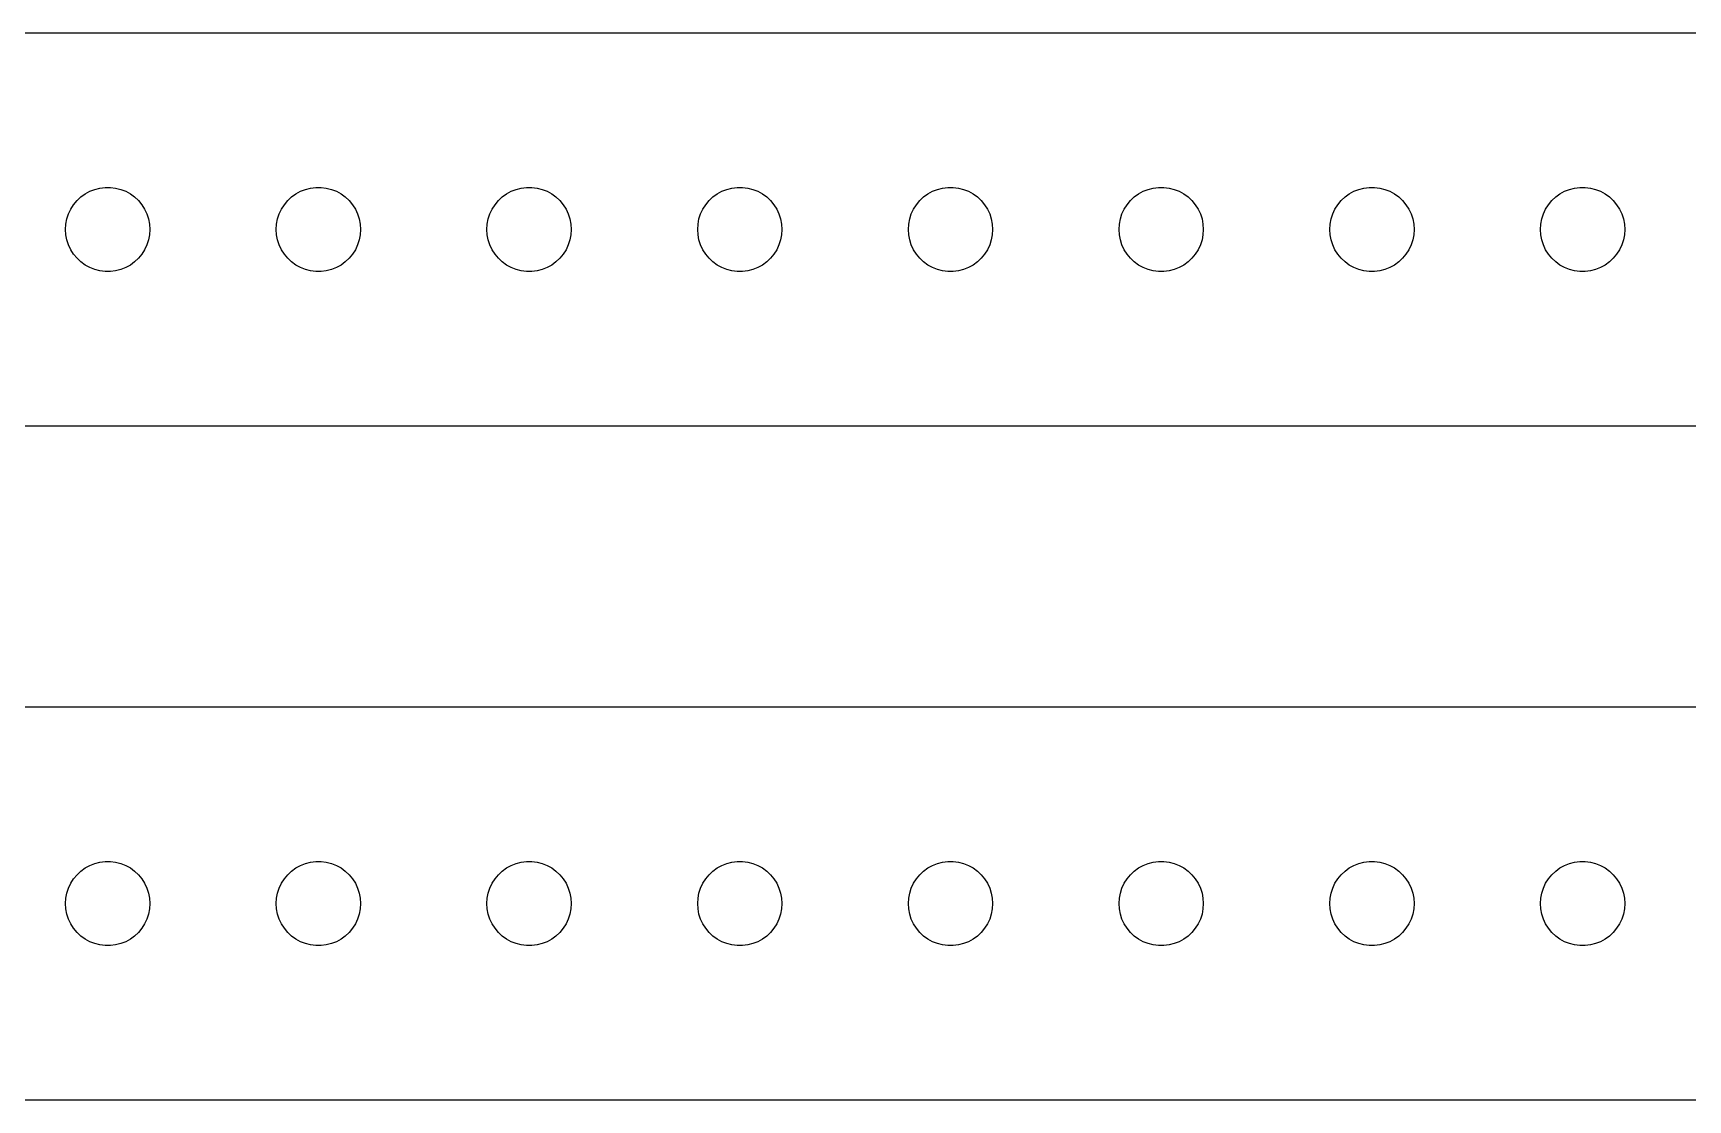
# Model space of a CAD drawing. Header units: metres. Extents: x -240 to 240, y 41 to 79.
# Drawn here: x -182.7 to -123.8, y 41 to 79 of the extents above; entities that cross this region are included whole.
import ezdxf

# ---------------------------------------------------------------- set-up
doc = ezdxf.new("R2010")
doc.units = ezdxf.units.M

msp = doc.modelspace()

# ---------------------------------------------------------------- linework, layer by layer
for p, q in [((234.814, 78.9901), (-234.814, 78.9901)), ((-181.093, 73.0268), (-180.956, 73.1558)), ((-180.956, 73.1558), (-180.804, 73.2665)), ((-180.804, 73.2665), (-180.639, 73.3572)), ((-180.639, 73.3572), (-180.464, 73.4266)), ((-180.464, 73.4266), (-180.281, 73.4734)), ((-180.281, 73.4734), (-180.094, 73.497)), ((-180.094, 73.497), (-179.906, 73.497)), ((-179.906, 73.497), (-179.719, 73.4734)), ((-179.719, 73.4734), (-179.536, 73.4266)), ((-179.536, 73.4266), (-179.361, 73.3572)), ((-179.361, 73.3572), (-179.196, 73.2665)), ((-179.196, 73.2665), (-179.044, 73.1558)), ((-179.044, 73.1558), (-178.907, 73.0268)), ((-173.593, 73.0268), (-173.456, 73.1558)), ((-173.456, 73.1558), (-173.304, 73.2665)), ((-173.304, 73.2665), (-173.139, 73.3572)), ((-173.139, 73.3572), (-172.964, 73.4266)), ((-172.964, 73.4266), (-172.781, 73.4734)), ((-172.781, 73.4734), (-172.594, 73.497)), ((-172.594, 73.497), (-172.406, 73.497)), ((-172.406, 73.497), (-172.219, 73.4734)), ((-172.219, 73.4734), (-172.036, 73.4266)), ((-172.036, 73.4266), (-171.861, 73.3572)), ((-171.861, 73.3572), (-171.696, 73.2665)), ((-171.696, 73.2665), (-171.544, 73.1558)), ((-171.544, 73.1558), (-171.407, 73.0268)), ((-166.093, 73.0268), (-165.956, 73.1558)), ((-165.956, 73.1558), (-165.804, 73.2665)), ((-165.804, 73.2665), (-165.639, 73.3572)), ((-165.639, 73.3572), (-165.464, 73.4266)), ((-165.464, 73.4266), (-165.281, 73.4734)), ((-165.281, 73.4734), (-165.094, 73.497)), ((-165.094, 73.497), (-164.906, 73.497)), ((-164.906, 73.497), (-164.719, 73.4734)), ((-164.719, 73.4734), (-164.536, 73.4266)), ((-164.536, 73.4266), (-164.361, 73.3572)), ((-164.361, 73.3572), (-164.196, 73.2665)), ((-164.196, 73.2665), (-164.044, 73.1558)), ((-164.044, 73.1558), (-163.907, 73.0268)), ((-158.593, 73.0268), (-158.456, 73.1558)), ((-158.456, 73.1558), (-158.304, 73.2665)), ((-158.304, 73.2665), (-158.139, 73.3572)), ((-158.139, 73.3572), (-157.964, 73.4266)), ((-157.964, 73.4266), (-157.781, 73.4734)), ((-157.781, 73.4734), (-157.594, 73.497)), ((-157.594, 73.497), (-157.406, 73.497)), ((-157.406, 73.497), (-157.219, 73.4734)), ((-157.219, 73.4734), (-157.036, 73.4266)), ((-157.036, 73.4266), (-156.861, 73.3572)), ((-156.861, 73.3572), (-156.696, 73.2665)), ((-156.696, 73.2665), (-156.544, 73.1558)), ((-156.544, 73.1558), (-156.407, 73.0268)), ((-151.093, 73.0268), (-150.956, 73.1558)), ((-150.956, 73.1558), (-150.804, 73.2665)), ((-150.804, 73.2665), (-150.639, 73.3572)), ((-150.639, 73.3572), (-150.464, 73.4266)), ((-150.464, 73.4266), (-150.281, 73.4734)), ((-150.281, 73.4734), (-150.094, 73.497)), ((-150.094, 73.497), (-149.906, 73.497)), ((-149.906, 73.497), (-149.719, 73.4734)), ((-149.719, 73.4734), (-149.536, 73.4266)), ((-149.536, 73.4266), (-149.361, 73.3572)), ((-149.361, 73.3572), (-149.196, 73.2665)), ((-149.196, 73.2665), (-149.044, 73.1558)), ((-149.044, 73.1558), (-148.907, 73.0268)), ((-143.593, 73.0268), (-143.456, 73.1558)), ((-143.456, 73.1558), (-143.304, 73.2665)), ((-143.304, 73.2665), (-143.139, 73.3572)), ((-143.139, 73.3572), (-142.964, 73.4266)), ((-142.964, 73.4266), (-142.781, 73.4734)), ((-142.781, 73.4734), (-142.594, 73.497)), ((-142.594, 73.497), (-142.406, 73.497)), ((-142.406, 73.497), (-142.219, 73.4734)), ((-142.219, 73.4734), (-142.036, 73.4266)), ((-142.036, 73.4266), (-141.861, 73.3572)), ((-141.861, 73.3572), (-141.696, 73.2665)), ((-141.696, 73.2665), (-141.544, 73.1558)), ((-141.544, 73.1558), (-141.407, 73.0268)), ((-136.093, 73.0268), (-135.956, 73.1558)), ((-135.956, 73.1558), (-135.804, 73.2665)), ((-135.804, 73.2665), (-135.639, 73.3572)), ((-135.639, 73.3572), (-135.464, 73.4266)), ((-135.464, 73.4266), (-135.281, 73.4734)), ((-135.281, 73.4734), (-135.094, 73.497)), ((-135.094, 73.497), (-134.906, 73.497)), ((-134.906, 73.497), (-134.719, 73.4734)), ((-134.719, 73.4734), (-134.536, 73.4266)), ((-134.536, 73.4266), (-134.361, 73.3572)), ((-134.361, 73.3572), (-134.196, 73.2665)), ((-134.196, 73.2665), (-134.044, 73.1558)), ((-134.044, 73.1558), (-133.907, 73.0268)), ((-128.593, 73.0268), (-128.456, 73.1558)), ((-128.456, 73.1558), (-128.304, 73.2665)), ((-128.304, 73.2665), (-128.139, 73.3572)), ((-128.139, 73.3572), (-127.964, 73.4266)), ((-127.964, 73.4266), (-127.781, 73.4734)), ((-127.781, 73.4734), (-127.594, 73.497)), ((-127.594, 73.497), (-127.406, 73.497)), ((-127.406, 73.497), (-127.219, 73.4734)), ((-127.219, 73.4734), (-127.036, 73.4266)), ((-127.036, 73.4266), (-126.861, 73.3572)), ((-126.861, 73.3572), (-126.696, 73.2665)), ((-126.696, 73.2665), (-126.544, 73.1558)), ((-126.544, 73.1558), (-126.407, 73.0268)), ((-181.453, 72.373), (-181.395, 72.5522)), ((-181.395, 72.5522), (-181.314, 72.7226)), ((-181.314, 72.7226), (-181.214, 72.8817)), ((-181.214, 72.8817), (-181.093, 73.0268)), ((-178.907, 73.0268), (-178.786, 72.8817)), ((-178.786, 72.8817), (-178.686, 72.7226)), ((-178.686, 72.7226), (-178.605, 72.5522)), ((-178.605, 72.5522), (-178.547, 72.373)), ((-173.953, 72.373), (-173.895, 72.5522)), ((-173.895, 72.5522), (-173.814, 72.7226)), ((-173.814, 72.7226), (-173.714, 72.8817)), ((-173.714, 72.8817), (-173.593, 73.0268)), ((-171.407, 73.0268), (-171.286, 72.8817)), ((-171.286, 72.8817), (-171.186, 72.7226)), ((-171.186, 72.7226), (-171.105, 72.5522)), ((-171.105, 72.5522), (-171.047, 72.373)), ((-166.453, 72.373), (-166.395, 72.5522)), ((-166.395, 72.5522), (-166.314, 72.7226)), ((-166.314, 72.7226), (-166.214, 72.8817)), ((-166.214, 72.8817), (-166.093, 73.0268)), ((-163.907, 73.0268), (-163.786, 72.8817)), ((-163.786, 72.8817), (-163.686, 72.7226)), ((-163.686, 72.7226), (-163.605, 72.5522)), ((-163.605, 72.5522), (-163.547, 72.373)), ((-158.953, 72.373), (-158.895, 72.5522)), ((-158.895, 72.5522), (-158.814, 72.7226)), ((-158.814, 72.7226), (-158.714, 72.8817)), ((-158.714, 72.8817), (-158.593, 73.0268)), ((-156.407, 73.0268), (-156.286, 72.8817)), ((-156.286, 72.8817), (-156.186, 72.7226)), ((-156.186, 72.7226), (-156.105, 72.5522)), ((-156.105, 72.5522), (-156.047, 72.373)), ((-151.453, 72.373), (-151.395, 72.5522)), ((-151.395, 72.5522), (-151.314, 72.7226)), ((-151.314, 72.7226), (-151.214, 72.8817)), ((-151.214, 72.8817), (-151.093, 73.0268)), ((-148.907, 73.0268), (-148.786, 72.8817)), ((-148.786, 72.8817), (-148.686, 72.7226)), ((-148.686, 72.7226), (-148.605, 72.5522)), ((-148.605, 72.5522), (-148.547, 72.373)), ((-143.953, 72.373), (-143.895, 72.5522)), ((-143.895, 72.5522), (-143.814, 72.7226)), ((-143.814, 72.7226), (-143.714, 72.8817)), ((-143.714, 72.8817), (-143.593, 73.0268)), ((-141.407, 73.0268), (-141.286, 72.8817)), ((-141.286, 72.8817), (-141.186, 72.7226)), ((-141.186, 72.7226), (-141.105, 72.5522)), ((-141.105, 72.5522), (-141.047, 72.373)), ((-136.453, 72.373), (-136.395, 72.5522)), ((-136.395, 72.5522), (-136.314, 72.7226)), ((-136.314, 72.7226), (-136.214, 72.8817)), ((-136.214, 72.8817), (-136.093, 73.0268)), ((-133.907, 73.0268), (-133.786, 72.8817)), ((-133.786, 72.8817), (-133.686, 72.7226)), ((-133.686, 72.7226), (-133.605, 72.5522)), ((-133.605, 72.5522), (-133.547, 72.373)), ((-128.953, 72.373), (-128.895, 72.5522)), ((-128.895, 72.5522), (-128.814, 72.7226)), ((-128.814, 72.7226), (-128.714, 72.8817)), ((-128.714, 72.8817), (-128.593, 73.0268)), ((-126.407, 73.0268), (-126.286, 72.8817)), ((-126.286, 72.8817), (-126.186, 72.7226)), ((-126.186, 72.7226), (-126.105, 72.5522)), ((-126.105, 72.5522), (-126.047, 72.373)), ((-181.5, 72), (-181.488, 72.188)), ((-181.488, 71.812), (-181.5, 72)), ((-181.488, 72.188), (-181.453, 72.373)), ((-178.547, 72.373), (-178.512, 72.188)), ((-178.512, 72.188), (-178.5, 72)), ((-178.5, 72), (-178.512, 71.812)), ((-174, 72), (-173.988, 72.188)), ((-173.988, 71.812), (-174, 72)), ((-173.988, 72.188), (-173.953, 72.373)), ((-171.047, 72.373), (-171.012, 72.188)), ((-171.012, 72.188), (-171, 72)), ((-171, 72), (-171.012, 71.812)), ((-166.5, 72), (-166.488, 72.188)), ((-166.488, 71.812), (-166.5, 72)), ((-166.488, 72.188), (-166.453, 72.373)), ((-163.547, 72.373), (-163.512, 72.188)), ((-163.512, 72.188), (-163.5, 72)), ((-163.5, 72), (-163.512, 71.812)), ((-159, 72), (-158.988, 72.188)), ((-158.988, 71.812), (-159, 72)), ((-158.988, 72.188), (-158.953, 72.373)), ((-156.047, 72.373), (-156.012, 72.188)), ((-156.012, 72.188), (-156, 72)), ((-156, 72), (-156.012, 71.812)), ((-151.5, 72), (-151.488, 72.188)), ((-151.488, 71.812), (-151.5, 72)), ((-151.488, 72.188), (-151.453, 72.373)), ((-148.547, 72.373), (-148.512, 72.188)), ((-148.512, 72.188), (-148.5, 72)), ((-148.5, 72), (-148.512, 71.812)), ((-144, 72), (-143.988, 72.188)), ((-143.988, 71.812), (-144, 72)), ((-143.988, 72.188), (-143.953, 72.373)), ((-141.047, 72.373), (-141.012, 72.188)), ((-141.012, 72.188), (-141, 72)), ((-141, 72), (-141.012, 71.812)), ((-136.5, 72), (-136.488, 72.188)), ((-136.488, 71.812), (-136.5, 72)), ((-136.488, 72.188), (-136.453, 72.373)), ((-133.547, 72.373), (-133.512, 72.188)), ((-133.512, 72.188), (-133.5, 72)), ((-133.5, 72), (-133.512, 71.812)), ((-129, 72), (-128.988, 72.188)), ((-128.988, 71.812), (-129, 72)), ((-128.988, 72.188), (-128.953, 72.373)), ((-126.047, 72.373), (-126.012, 72.188)), ((-126.012, 72.188), (-126, 72)), ((-126, 72), (-126.012, 71.812)), ((-181.453, 71.627), (-181.488, 71.812)), ((-181.395, 71.4478), (-181.453, 71.627)), ((-181.314, 71.2774), (-181.395, 71.4478)), ((-178.605, 71.4478), (-178.686, 71.2774)), ((-178.547, 71.627), (-178.605, 71.4478)), ((-178.512, 71.812), (-178.547, 71.627)), ((-173.953, 71.627), (-173.988, 71.812)), ((-173.895, 71.4478), (-173.953, 71.627)), ((-173.814, 71.2774), (-173.895, 71.4478)), ((-171.105, 71.4478), (-171.186, 71.2774)), ((-171.047, 71.627), (-171.105, 71.4478)), ((-171.012, 71.812), (-171.047, 71.627)), ((-166.453, 71.627), (-166.488, 71.812)), ((-166.395, 71.4478), (-166.453, 71.627)), ((-166.314, 71.2774), (-166.395, 71.4478)), ((-163.605, 71.4478), (-163.686, 71.2774)), ((-163.547, 71.627), (-163.605, 71.4478)), ((-163.512, 71.812), (-163.547, 71.627)), ((-158.953, 71.627), (-158.988, 71.812)), ((-158.895, 71.4478), (-158.953, 71.627)), ((-158.814, 71.2774), (-158.895, 71.4478)), ((-156.105, 71.4478), (-156.186, 71.2774)), ((-156.047, 71.627), (-156.105, 71.4478)), ((-156.012, 71.812), (-156.047, 71.627)), ((-151.453, 71.627), (-151.488, 71.812)), ((-151.395, 71.4478), (-151.453, 71.627)), ((-151.314, 71.2774), (-151.395, 71.4478)), ((-148.605, 71.4478), (-148.686, 71.2774)), ((-148.547, 71.627), (-148.605, 71.4478)), ((-148.512, 71.812), (-148.547, 71.627)), ((-143.953, 71.627), (-143.988, 71.812)), ((-143.895, 71.4478), (-143.953, 71.627)), ((-143.814, 71.2774), (-143.895, 71.4478)), ((-141.105, 71.4478), (-141.186, 71.2774)), ((-141.047, 71.627), (-141.105, 71.4478)), ((-141.012, 71.812), (-141.047, 71.627)), ((-136.453, 71.627), (-136.488, 71.812)), ((-136.395, 71.4478), (-136.453, 71.627)), ((-136.314, 71.2774), (-136.395, 71.4478)), ((-133.605, 71.4478), (-133.686, 71.2774)), ((-133.547, 71.627), (-133.605, 71.4478)), ((-133.512, 71.812), (-133.547, 71.627)), ((-128.953, 71.627), (-128.988, 71.812)), ((-128.895, 71.4478), (-128.953, 71.627)), ((-128.814, 71.2774), (-128.895, 71.4478)), ((-126.105, 71.4478), (-126.186, 71.2774)), ((-126.047, 71.627), (-126.105, 71.4478)), ((-126.012, 71.812), (-126.047, 71.627)), ((-181.214, 71.1183), (-181.314, 71.2774)), ((-181.093, 70.9732), (-181.214, 71.1183)), ((-180.956, 70.8442), (-181.093, 70.9732)), ((-180.804, 70.7335), (-180.956, 70.8442)), ((-180.639, 70.6428), (-180.804, 70.7335)), ((-179.196, 70.7335), (-179.361, 70.6428)), ((-179.044, 70.8442), (-179.196, 70.7335)), ((-178.907, 70.9732), (-179.044, 70.8442)), ((-178.786, 71.1183), (-178.907, 70.9732)), ((-178.686, 71.2774), (-178.786, 71.1183)), ((-173.714, 71.1183), (-173.814, 71.2774)), ((-173.593, 70.9732), (-173.714, 71.1183)), ((-173.456, 70.8442), (-173.593, 70.9732)), ((-173.304, 70.7335), (-173.456, 70.8442)), ((-173.139, 70.6428), (-173.304, 70.7335)), ((-171.696, 70.7335), (-171.861, 70.6428)), ((-171.544, 70.8442), (-171.696, 70.7335)), ((-171.407, 70.9732), (-171.544, 70.8442)), ((-171.286, 71.1183), (-171.407, 70.9732)), ((-171.186, 71.2774), (-171.286, 71.1183)), ((-166.214, 71.1183), (-166.314, 71.2774)), ((-166.093, 70.9732), (-166.214, 71.1183)), ((-165.956, 70.8442), (-166.093, 70.9732)), ((-165.804, 70.7335), (-165.956, 70.8442)), ((-165.639, 70.6428), (-165.804, 70.7335)), ((-164.196, 70.7335), (-164.361, 70.6428)), ((-164.044, 70.8442), (-164.196, 70.7335)), ((-163.907, 70.9732), (-164.044, 70.8442)), ((-163.786, 71.1183), (-163.907, 70.9732)), ((-163.686, 71.2774), (-163.786, 71.1183)), ((-158.714, 71.1183), (-158.814, 71.2774)), ((-158.593, 70.9732), (-158.714, 71.1183)), ((-158.456, 70.8442), (-158.593, 70.9732)), ((-158.304, 70.7335), (-158.456, 70.8442)), ((-158.139, 70.6428), (-158.304, 70.7335)), ((-156.696, 70.7335), (-156.861, 70.6428)), ((-156.544, 70.8442), (-156.696, 70.7335)), ((-156.407, 70.9732), (-156.544, 70.8442)), ((-156.286, 71.1183), (-156.407, 70.9732)), ((-156.186, 71.2774), (-156.286, 71.1183)), ((-151.214, 71.1183), (-151.314, 71.2774)), ((-151.093, 70.9732), (-151.214, 71.1183)), ((-150.956, 70.8442), (-151.093, 70.9732)), ((-150.804, 70.7335), (-150.956, 70.8442)), ((-150.639, 70.6428), (-150.804, 70.7335)), ((-149.196, 70.7335), (-149.361, 70.6428)), ((-149.044, 70.8442), (-149.196, 70.7335)), ((-148.907, 70.9732), (-149.044, 70.8442)), ((-148.786, 71.1183), (-148.907, 70.9732)), ((-148.686, 71.2774), (-148.786, 71.1183)), ((-143.714, 71.1183), (-143.814, 71.2774)), ((-143.593, 70.9732), (-143.714, 71.1183)), ((-143.456, 70.8442), (-143.593, 70.9732)), ((-143.304, 70.7335), (-143.456, 70.8442)), ((-143.139, 70.6428), (-143.304, 70.7335)), ((-141.696, 70.7335), (-141.861, 70.6428)), ((-141.544, 70.8442), (-141.696, 70.7335)), ((-141.407, 70.9732), (-141.544, 70.8442)), ((-141.286, 71.1183), (-141.407, 70.9732)), ((-141.186, 71.2774), (-141.286, 71.1183)), ((-136.214, 71.1183), (-136.314, 71.2774)), ((-136.093, 70.9732), (-136.214, 71.1183)), ((-135.956, 70.8442), (-136.093, 70.9732)), ((-135.804, 70.7335), (-135.956, 70.8442)), ((-135.639, 70.6428), (-135.804, 70.7335)), ((-134.196, 70.7335), (-134.361, 70.6428)), ((-134.044, 70.8442), (-134.196, 70.7335)), ((-133.907, 70.9732), (-134.044, 70.8442)), ((-133.786, 71.1183), (-133.907, 70.9732)), ((-133.686, 71.2774), (-133.786, 71.1183)), ((-128.714, 71.1183), (-128.814, 71.2774)), ((-128.593, 70.9732), (-128.714, 71.1183)), ((-128.456, 70.8442), (-128.593, 70.9732)), ((-128.304, 70.7335), (-128.456, 70.8442)), ((-128.139, 70.6428), (-128.304, 70.7335)), ((-126.696, 70.7335), (-126.861, 70.6428)), ((-126.544, 70.8442), (-126.696, 70.7335)), ((-126.407, 70.9732), (-126.544, 70.8442)), ((-126.286, 71.1183), (-126.407, 70.9732)), ((-126.186, 71.2774), (-126.286, 71.1183)), ((-180.464, 70.5734), (-180.639, 70.6428)), ((-180.281, 70.5266), (-180.464, 70.5734)), ((-180.094, 70.503), (-180.281, 70.5266)), ((-179.906, 70.503), (-180.094, 70.503)), ((-179.719, 70.5266), (-179.906, 70.503)), ((-179.536, 70.5734), (-179.719, 70.5266)), ((-179.361, 70.6428), (-179.536, 70.5734)), ((-172.964, 70.5734), (-173.139, 70.6428)), ((-172.781, 70.5266), (-172.964, 70.5734)), ((-172.594, 70.503), (-172.781, 70.5266)), ((-172.406, 70.503), (-172.594, 70.503)), ((-172.219, 70.5266), (-172.406, 70.503)), ((-172.036, 70.5734), (-172.219, 70.5266)), ((-171.861, 70.6428), (-172.036, 70.5734)), ((-165.464, 70.5734), (-165.639, 70.6428)), ((-165.281, 70.5266), (-165.464, 70.5734)), ((-165.094, 70.503), (-165.281, 70.5266)), ((-164.906, 70.503), (-165.094, 70.503)), ((-164.719, 70.5266), (-164.906, 70.503)), ((-164.536, 70.5734), (-164.719, 70.5266)), ((-164.361, 70.6428), (-164.536, 70.5734)), ((-157.964, 70.5734), (-158.139, 70.6428)), ((-157.781, 70.5266), (-157.964, 70.5734)), ((-157.594, 70.503), (-157.781, 70.5266)), ((-157.406, 70.503), (-157.594, 70.503)), ((-157.219, 70.5266), (-157.406, 70.503)), ((-157.036, 70.5734), (-157.219, 70.5266)), ((-156.861, 70.6428), (-157.036, 70.5734)), ((-150.464, 70.5734), (-150.639, 70.6428)), ((-150.281, 70.5266), (-150.464, 70.5734)), ((-150.094, 70.503), (-150.281, 70.5266)), ((-149.906, 70.503), (-150.094, 70.503)), ((-149.719, 70.5266), (-149.906, 70.503)), ((-149.536, 70.5734), (-149.719, 70.5266)), ((-149.361, 70.6428), (-149.536, 70.5734)), ((-142.964, 70.5734), (-143.139, 70.6428)), ((-142.781, 70.5266), (-142.964, 70.5734)), ((-142.594, 70.503), (-142.781, 70.5266)), ((-142.406, 70.503), (-142.594, 70.503)), ((-142.219, 70.5266), (-142.406, 70.503)), ((-142.036, 70.5734), (-142.219, 70.5266)), ((-141.861, 70.6428), (-142.036, 70.5734)), ((-135.464, 70.5734), (-135.639, 70.6428)), ((-135.281, 70.5266), (-135.464, 70.5734)), ((-135.094, 70.503), (-135.281, 70.5266)), ((-134.906, 70.503), (-135.094, 70.503)), ((-134.719, 70.5266), (-134.906, 70.503)), ((-134.536, 70.5734), (-134.719, 70.5266)), ((-134.361, 70.6428), (-134.536, 70.5734)), ((-127.964, 70.5734), (-128.139, 70.6428)), ((-127.781, 70.5266), (-127.964, 70.5734)), ((-127.594, 70.503), (-127.781, 70.5266)), ((-127.406, 70.503), (-127.594, 70.503)), ((-127.219, 70.5266), (-127.406, 70.503)), ((-127.036, 70.5734), (-127.219, 70.5266)), ((-126.861, 70.6428), (-127.036, 70.5734)), ((-234.814, 65.0099), (234.814, 65.0099)), ((234.814, 54.9901), (-234.814, 54.9901)), ((-180.281, 49.4734), (-180.094, 49.497)), ((-180.094, 49.497), (-179.906, 49.497)), ((-179.906, 49.497), (-179.719, 49.4734)), ((-172.781, 49.4734), (-172.594, 49.497)), ((-172.594, 49.497), (-172.406, 49.497)), ((-172.406, 49.497), (-172.219, 49.4734)), ((-165.281, 49.4734), (-165.094, 49.497)), ((-165.094, 49.497), (-164.906, 49.497)), ((-164.906, 49.497), (-164.719, 49.4734)), ((-157.781, 49.4734), (-157.594, 49.497)), ((-157.594, 49.497), (-157.406, 49.497)), ((-157.406, 49.497), (-157.219, 49.4734)), ((-150.281, 49.4734), (-150.094, 49.497)), ((-150.094, 49.497), (-149.906, 49.497)), ((-149.906, 49.497), (-149.719, 49.4734)), ((-142.781, 49.4734), (-142.594, 49.497)), ((-142.594, 49.497), (-142.406, 49.497)), ((-142.406, 49.497), (-142.219, 49.4734)), ((-135.281, 49.4734), (-135.094, 49.497)), ((-135.094, 49.497), (-134.906, 49.497)), ((-134.906, 49.497), (-134.719, 49.4734)), ((-127.781, 49.4734), (-127.594, 49.497)), ((-127.594, 49.497), (-127.406, 49.497)), ((-127.406, 49.497), (-127.219, 49.4734)), ((-181.214, 48.8817), (-181.093, 49.0268)), ((-181.093, 49.0268), (-180.956, 49.1558)), ((-180.956, 49.1558), (-180.804, 49.2665)), ((-180.804, 49.2665), (-180.639, 49.3572)), ((-180.639, 49.3572), (-180.464, 49.4266)), ((-180.464, 49.4266), (-180.281, 49.4734)), ((-179.719, 49.4734), (-179.536, 49.4266)), ((-179.536, 49.4266), (-179.361, 49.3572)), ((-179.361, 49.3572), (-179.196, 49.2665)), ((-179.196, 49.2665), (-179.044, 49.1558)), ((-179.044, 49.1558), (-178.907, 49.0268)), ((-178.907, 49.0268), (-178.786, 48.8817)), ((-173.714, 48.8817), (-173.593, 49.0268)), ((-173.593, 49.0268), (-173.456, 49.1558)), ((-173.456, 49.1558), (-173.304, 49.2665)), ((-173.304, 49.2665), (-173.139, 49.3572)), ((-173.139, 49.3572), (-172.964, 49.4266)), ((-172.964, 49.4266), (-172.781, 49.4734)), ((-172.219, 49.4734), (-172.036, 49.4266)), ((-172.036, 49.4266), (-171.861, 49.3572)), ((-171.861, 49.3572), (-171.696, 49.2665)), ((-171.696, 49.2665), (-171.544, 49.1558)), ((-171.544, 49.1558), (-171.407, 49.0268)), ((-171.407, 49.0268), (-171.286, 48.8817)), ((-166.214, 48.8817), (-166.093, 49.0268)), ((-166.093, 49.0268), (-165.956, 49.1558)), ((-165.956, 49.1558), (-165.804, 49.2665)), ((-165.804, 49.2665), (-165.639, 49.3572)), ((-165.639, 49.3572), (-165.464, 49.4266)), ((-165.464, 49.4266), (-165.281, 49.4734)), ((-164.719, 49.4734), (-164.536, 49.4266)), ((-164.536, 49.4266), (-164.361, 49.3572)), ((-164.361, 49.3572), (-164.196, 49.2665)), ((-164.196, 49.2665), (-164.044, 49.1558)), ((-164.044, 49.1558), (-163.907, 49.0268)), ((-163.907, 49.0268), (-163.786, 48.8817)), ((-158.714, 48.8817), (-158.593, 49.0268)), ((-158.593, 49.0268), (-158.456, 49.1558)), ((-158.456, 49.1558), (-158.304, 49.2665)), ((-158.304, 49.2665), (-158.139, 49.3572)), ((-158.139, 49.3572), (-157.964, 49.4266)), ((-157.964, 49.4266), (-157.781, 49.4734)), ((-157.219, 49.4734), (-157.036, 49.4266)), ((-157.036, 49.4266), (-156.861, 49.3572)), ((-156.861, 49.3572), (-156.696, 49.2665)), ((-156.696, 49.2665), (-156.544, 49.1558)), ((-156.544, 49.1558), (-156.407, 49.0268)), ((-156.407, 49.0268), (-156.286, 48.8817)), ((-151.214, 48.8817), (-151.093, 49.0268)), ((-151.093, 49.0268), (-150.956, 49.1558)), ((-150.956, 49.1558), (-150.804, 49.2665)), ((-150.804, 49.2665), (-150.639, 49.3572)), ((-150.639, 49.3572), (-150.464, 49.4266)), ((-150.464, 49.4266), (-150.281, 49.4734)), ((-149.719, 49.4734), (-149.536, 49.4266)), ((-149.536, 49.4266), (-149.361, 49.3572)), ((-149.361, 49.3572), (-149.196, 49.2665)), ((-149.196, 49.2665), (-149.044, 49.1558)), ((-149.044, 49.1558), (-148.907, 49.0268)), ((-148.907, 49.0268), (-148.786, 48.8817)), ((-143.714, 48.8817), (-143.593, 49.0268)), ((-143.593, 49.0268), (-143.456, 49.1558)), ((-143.456, 49.1558), (-143.304, 49.2665)), ((-143.304, 49.2665), (-143.139, 49.3572)), ((-143.139, 49.3572), (-142.964, 49.4266)), ((-142.964, 49.4266), (-142.781, 49.4734)), ((-142.219, 49.4734), (-142.036, 49.4266)), ((-142.036, 49.4266), (-141.861, 49.3572)), ((-141.861, 49.3572), (-141.696, 49.2665)), ((-141.696, 49.2665), (-141.544, 49.1558)), ((-141.544, 49.1558), (-141.407, 49.0268)), ((-141.407, 49.0268), (-141.286, 48.8817)), ((-136.214, 48.8817), (-136.093, 49.0268)), ((-136.093, 49.0268), (-135.956, 49.1558)), ((-135.956, 49.1558), (-135.804, 49.2665)), ((-135.804, 49.2665), (-135.639, 49.3572)), ((-135.639, 49.3572), (-135.464, 49.4266)), ((-135.464, 49.4266), (-135.281, 49.4734)), ((-134.719, 49.4734), (-134.536, 49.4266)), ((-134.536, 49.4266), (-134.361, 49.3572)), ((-134.361, 49.3572), (-134.196, 49.2665)), ((-134.196, 49.2665), (-134.044, 49.1558)), ((-134.044, 49.1558), (-133.907, 49.0268)), ((-133.907, 49.0268), (-133.786, 48.8817)), ((-128.714, 48.8817), (-128.593, 49.0268)), ((-128.593, 49.0268), (-128.456, 49.1558)), ((-128.456, 49.1558), (-128.304, 49.2665)), ((-128.304, 49.2665), (-128.139, 49.3572)), ((-128.139, 49.3572), (-127.964, 49.4266)), ((-127.964, 49.4266), (-127.781, 49.4734)), ((-127.219, 49.4734), (-127.036, 49.4266)), ((-127.036, 49.4266), (-126.861, 49.3572)), ((-126.861, 49.3572), (-126.696, 49.2665)), ((-126.696, 49.2665), (-126.544, 49.1558)), ((-126.544, 49.1558), (-126.407, 49.0268)), ((-126.407, 49.0268), (-126.286, 48.8817)), ((-181.488, 48.188), (-181.453, 48.373)), ((-181.453, 48.373), (-181.395, 48.5522)), ((-181.395, 48.5522), (-181.314, 48.7226)), ((-181.314, 48.7226), (-181.214, 48.8817)), ((-178.786, 48.8817), (-178.686, 48.7226)), ((-178.686, 48.7226), (-178.605, 48.5522)), ((-178.605, 48.5522), (-178.547, 48.373)), ((-178.547, 48.373), (-178.512, 48.188)), ((-173.988, 48.188), (-173.953, 48.373)), ((-173.953, 48.373), (-173.895, 48.5522)), ((-173.895, 48.5522), (-173.814, 48.7226)), ((-173.814, 48.7226), (-173.714, 48.8817)), ((-171.286, 48.8817), (-171.186, 48.7226)), ((-171.186, 48.7226), (-171.105, 48.5522)), ((-171.105, 48.5522), (-171.047, 48.373)), ((-171.047, 48.373), (-171.012, 48.188)), ((-166.488, 48.188), (-166.453, 48.373)), ((-166.453, 48.373), (-166.395, 48.5522)), ((-166.395, 48.5522), (-166.314, 48.7226)), ((-166.314, 48.7226), (-166.214, 48.8817)), ((-163.786, 48.8817), (-163.686, 48.7226)), ((-163.686, 48.7226), (-163.605, 48.5522)), ((-163.605, 48.5522), (-163.547, 48.373)), ((-163.547, 48.373), (-163.512, 48.188)), ((-158.988, 48.188), (-158.953, 48.373)), ((-158.953, 48.373), (-158.895, 48.5522)), ((-158.895, 48.5522), (-158.814, 48.7226)), ((-158.814, 48.7226), (-158.714, 48.8817)), ((-156.286, 48.8817), (-156.186, 48.7226)), ((-156.186, 48.7226), (-156.105, 48.5522)), ((-156.105, 48.5522), (-156.047, 48.373)), ((-156.047, 48.373), (-156.012, 48.188)), ((-151.488, 48.188), (-151.453, 48.373)), ((-151.453, 48.373), (-151.395, 48.5522)), ((-151.395, 48.5522), (-151.314, 48.7226)), ((-151.314, 48.7226), (-151.214, 48.8817)), ((-148.786, 48.8817), (-148.686, 48.7226)), ((-148.686, 48.7226), (-148.605, 48.5522)), ((-148.605, 48.5522), (-148.547, 48.373)), ((-148.547, 48.373), (-148.512, 48.188)), ((-143.988, 48.188), (-143.953, 48.373)), ((-143.953, 48.373), (-143.895, 48.5522)), ((-143.895, 48.5522), (-143.814, 48.7226)), ((-143.814, 48.7226), (-143.714, 48.8817)), ((-141.286, 48.8817), (-141.186, 48.7226)), ((-141.186, 48.7226), (-141.105, 48.5522)), ((-141.105, 48.5522), (-141.047, 48.373)), ((-141.047, 48.373), (-141.012, 48.188)), ((-136.488, 48.188), (-136.453, 48.373)), ((-136.453, 48.373), (-136.395, 48.5522)), ((-136.395, 48.5522), (-136.314, 48.7226)), ((-136.314, 48.7226), (-136.214, 48.8817)), ((-133.786, 48.8817), (-133.686, 48.7226)), ((-133.686, 48.7226), (-133.605, 48.5522)), ((-133.605, 48.5522), (-133.547, 48.373)), ((-133.547, 48.373), (-133.512, 48.188)), ((-128.988, 48.188), (-128.953, 48.373)), ((-128.953, 48.373), (-128.895, 48.5522)), ((-128.895, 48.5522), (-128.814, 48.7226)), ((-128.814, 48.7226), (-128.714, 48.8817)), ((-126.286, 48.8817), (-126.186, 48.7226)), ((-126.186, 48.7226), (-126.105, 48.5522)), ((-126.105, 48.5522), (-126.047, 48.373)), ((-126.047, 48.373), (-126.012, 48.188)), ((-181.5, 48), (-181.488, 48.188)), ((-181.488, 47.812), (-181.5, 48)), ((-181.453, 47.627), (-181.488, 47.812)), ((-178.512, 47.812), (-178.547, 47.627)), ((-178.512, 48.188), (-178.5, 48)), ((-178.5, 48), (-178.512, 47.812)), ((-174, 48), (-173.988, 48.188)), ((-173.988, 47.812), (-174, 48)), ((-173.953, 47.627), (-173.988, 47.812)), ((-171.012, 47.812), (-171.047, 47.627)), ((-171.012, 48.188), (-171, 48)), ((-171, 48), (-171.012, 47.812)), ((-166.5, 48), (-166.488, 48.188)), ((-166.488, 47.812), (-166.5, 48)), ((-166.453, 47.627), (-166.488, 47.812)), ((-163.512, 47.812), (-163.547, 47.627)), ((-163.512, 48.188), (-163.5, 48)), ((-163.5, 48), (-163.512, 47.812)), ((-159, 48), (-158.988, 48.188)), ((-158.988, 47.812), (-159, 48)), ((-158.953, 47.627), (-158.988, 47.812)), ((-156.012, 47.812), (-156.047, 47.627)), ((-156.012, 48.188), (-156, 48)), ((-156, 48), (-156.012, 47.812)), ((-151.5, 48), (-151.488, 48.188)), ((-151.488, 47.812), (-151.5, 48)), ((-151.453, 47.627), (-151.488, 47.812)), ((-148.512, 47.812), (-148.547, 47.627)), ((-148.512, 48.188), (-148.5, 48)), ((-148.5, 48), (-148.512, 47.812)), ((-144, 48), (-143.988, 48.188)), ((-143.988, 47.812), (-144, 48)), ((-143.953, 47.627), (-143.988, 47.812)), ((-141.012, 47.812), (-141.047, 47.627)), ((-141.012, 48.188), (-141, 48)), ((-141, 48), (-141.012, 47.812)), ((-136.5, 48), (-136.488, 48.188)), ((-136.488, 47.812), (-136.5, 48)), ((-136.453, 47.627), (-136.488, 47.812)), ((-133.512, 47.812), (-133.547, 47.627)), ((-133.512, 48.188), (-133.5, 48)), ((-133.5, 48), (-133.512, 47.812)), ((-129, 48), (-128.988, 48.188)), ((-128.988, 47.812), (-129, 48)), ((-128.953, 47.627), (-128.988, 47.812)), ((-126.012, 47.812), (-126.047, 47.627)), ((-126.012, 48.188), (-126, 48)), ((-126, 48), (-126.012, 47.812)), ((-181.395, 47.4478), (-181.453, 47.627)), ((-181.314, 47.2774), (-181.395, 47.4478)), ((-181.214, 47.1183), (-181.314, 47.2774)), ((-178.686, 47.2774), (-178.786, 47.1183)), ((-178.605, 47.4478), (-178.686, 47.2774)), ((-178.547, 47.627), (-178.605, 47.4478)), ((-173.895, 47.4478), (-173.953, 47.627)), ((-173.814, 47.2774), (-173.895, 47.4478)), ((-173.714, 47.1183), (-173.814, 47.2774)), ((-171.186, 47.2774), (-171.286, 47.1183)), ((-171.105, 47.4478), (-171.186, 47.2774)), ((-171.047, 47.627), (-171.105, 47.4478)), ((-166.395, 47.4478), (-166.453, 47.627)), ((-166.314, 47.2774), (-166.395, 47.4478)), ((-166.214, 47.1183), (-166.314, 47.2774)), ((-163.686, 47.2774), (-163.786, 47.1183)), ((-163.605, 47.4478), (-163.686, 47.2774)), ((-163.547, 47.627), (-163.605, 47.4478)), ((-158.895, 47.4478), (-158.953, 47.627)), ((-158.814, 47.2774), (-158.895, 47.4478)), ((-158.714, 47.1183), (-158.814, 47.2774)), ((-156.186, 47.2774), (-156.286, 47.1183)), ((-156.105, 47.4478), (-156.186, 47.2774)), ((-156.047, 47.627), (-156.105, 47.4478)), ((-151.395, 47.4478), (-151.453, 47.627)), ((-151.314, 47.2774), (-151.395, 47.4478)), ((-151.214, 47.1183), (-151.314, 47.2774)), ((-148.686, 47.2774), (-148.786, 47.1183)), ((-148.605, 47.4478), (-148.686, 47.2774)), ((-148.547, 47.627), (-148.605, 47.4478)), ((-143.895, 47.4478), (-143.953, 47.627)), ((-143.814, 47.2774), (-143.895, 47.4478)), ((-143.714, 47.1183), (-143.814, 47.2774)), ((-141.186, 47.2774), (-141.286, 47.1183)), ((-141.105, 47.4478), (-141.186, 47.2774)), ((-141.047, 47.627), (-141.105, 47.4478)), ((-136.395, 47.4478), (-136.453, 47.627)), ((-136.314, 47.2774), (-136.395, 47.4478)), ((-136.214, 47.1183), (-136.314, 47.2774)), ((-133.686, 47.2774), (-133.786, 47.1183)), ((-133.605, 47.4478), (-133.686, 47.2774)), ((-133.547, 47.627), (-133.605, 47.4478)), ((-128.895, 47.4478), (-128.953, 47.627)), ((-128.814, 47.2774), (-128.895, 47.4478)), ((-128.714, 47.1183), (-128.814, 47.2774)), ((-126.186, 47.2774), (-126.286, 47.1183)), ((-126.105, 47.4478), (-126.186, 47.2774)), ((-126.047, 47.627), (-126.105, 47.4478)), ((-181.093, 46.9732), (-181.214, 47.1183)), ((-180.956, 46.8442), (-181.093, 46.9732)), ((-180.804, 46.7335), (-180.956, 46.8442)), ((-180.639, 46.6428), (-180.804, 46.7335)), ((-180.464, 46.5734), (-180.639, 46.6428)), ((-180.281, 46.5266), (-180.464, 46.5734)), ((-179.536, 46.5734), (-179.719, 46.5266)), ((-179.361, 46.6428), (-179.536, 46.5734)), ((-179.196, 46.7335), (-179.361, 46.6428)), ((-179.044, 46.8442), (-179.196, 46.7335)), ((-178.907, 46.9732), (-179.044, 46.8442)), ((-178.786, 47.1183), (-178.907, 46.9732)), ((-173.593, 46.9732), (-173.714, 47.1183)), ((-173.456, 46.8442), (-173.593, 46.9732)), ((-173.304, 46.7335), (-173.456, 46.8442)), ((-173.139, 46.6428), (-173.304, 46.7335)), ((-172.964, 46.5734), (-173.139, 46.6428)), ((-172.781, 46.5266), (-172.964, 46.5734)), ((-172.036, 46.5734), (-172.219, 46.5266)), ((-171.861, 46.6428), (-172.036, 46.5734)), ((-171.696, 46.7335), (-171.861, 46.6428)), ((-171.544, 46.8442), (-171.696, 46.7335)), ((-171.407, 46.9732), (-171.544, 46.8442)), ((-171.286, 47.1183), (-171.407, 46.9732)), ((-166.093, 46.9732), (-166.214, 47.1183)), ((-165.956, 46.8442), (-166.093, 46.9732)), ((-165.804, 46.7335), (-165.956, 46.8442)), ((-165.639, 46.6428), (-165.804, 46.7335)), ((-165.464, 46.5734), (-165.639, 46.6428)), ((-165.281, 46.5266), (-165.464, 46.5734)), ((-164.536, 46.5734), (-164.719, 46.5266)), ((-164.361, 46.6428), (-164.536, 46.5734)), ((-164.196, 46.7335), (-164.361, 46.6428)), ((-164.044, 46.8442), (-164.196, 46.7335)), ((-163.907, 46.9732), (-164.044, 46.8442)), ((-163.786, 47.1183), (-163.907, 46.9732)), ((-158.593, 46.9732), (-158.714, 47.1183)), ((-158.456, 46.8442), (-158.593, 46.9732)), ((-158.304, 46.7335), (-158.456, 46.8442)), ((-158.139, 46.6428), (-158.304, 46.7335)), ((-157.964, 46.5734), (-158.139, 46.6428)), ((-157.781, 46.5266), (-157.964, 46.5734)), ((-157.036, 46.5734), (-157.219, 46.5266)), ((-156.861, 46.6428), (-157.036, 46.5734)), ((-156.696, 46.7335), (-156.861, 46.6428)), ((-156.544, 46.8442), (-156.696, 46.7335)), ((-156.407, 46.9732), (-156.544, 46.8442)), ((-156.286, 47.1183), (-156.407, 46.9732)), ((-151.093, 46.9732), (-151.214, 47.1183)), ((-150.956, 46.8442), (-151.093, 46.9732)), ((-150.804, 46.7335), (-150.956, 46.8442)), ((-150.639, 46.6428), (-150.804, 46.7335)), ((-150.464, 46.5734), (-150.639, 46.6428)), ((-150.281, 46.5266), (-150.464, 46.5734)), ((-149.536, 46.5734), (-149.719, 46.5266)), ((-149.361, 46.6428), (-149.536, 46.5734)), ((-149.196, 46.7335), (-149.361, 46.6428)), ((-149.044, 46.8442), (-149.196, 46.7335)), ((-148.907, 46.9732), (-149.044, 46.8442)), ((-148.786, 47.1183), (-148.907, 46.9732)), ((-143.593, 46.9732), (-143.714, 47.1183)), ((-143.456, 46.8442), (-143.593, 46.9732)), ((-143.304, 46.7335), (-143.456, 46.8442)), ((-143.139, 46.6428), (-143.304, 46.7335)), ((-142.964, 46.5734), (-143.139, 46.6428)), ((-142.781, 46.5266), (-142.964, 46.5734)), ((-142.036, 46.5734), (-142.219, 46.5266)), ((-141.861, 46.6428), (-142.036, 46.5734)), ((-141.696, 46.7335), (-141.861, 46.6428)), ((-141.544, 46.8442), (-141.696, 46.7335)), ((-141.407, 46.9732), (-141.544, 46.8442)), ((-141.286, 47.1183), (-141.407, 46.9732)), ((-136.093, 46.9732), (-136.214, 47.1183)), ((-135.956, 46.8442), (-136.093, 46.9732)), ((-135.804, 46.7335), (-135.956, 46.8442)), ((-135.639, 46.6428), (-135.804, 46.7335)), ((-135.464, 46.5734), (-135.639, 46.6428)), ((-135.281, 46.5266), (-135.464, 46.5734)), ((-134.536, 46.5734), (-134.719, 46.5266)), ((-134.361, 46.6428), (-134.536, 46.5734)), ((-134.196, 46.7335), (-134.361, 46.6428)), ((-134.044, 46.8442), (-134.196, 46.7335)), ((-133.907, 46.9732), (-134.044, 46.8442)), ((-133.786, 47.1183), (-133.907, 46.9732)), ((-128.593, 46.9732), (-128.714, 47.1183)), ((-128.456, 46.8442), (-128.593, 46.9732)), ((-128.304, 46.7335), (-128.456, 46.8442)), ((-128.139, 46.6428), (-128.304, 46.7335)), ((-127.964, 46.5734), (-128.139, 46.6428)), ((-127.781, 46.5266), (-127.964, 46.5734)), ((-127.036, 46.5734), (-127.219, 46.5266)), ((-126.861, 46.6428), (-127.036, 46.5734)), ((-126.696, 46.7335), (-126.861, 46.6428)), ((-126.544, 46.8442), (-126.696, 46.7335)), ((-126.407, 46.9732), (-126.544, 46.8442)), ((-126.286, 47.1183), (-126.407, 46.9732)), ((-180.094, 46.503), (-180.281, 46.5266)), ((-179.906, 46.503), (-180.094, 46.503)), ((-179.719, 46.5266), (-179.906, 46.503)), ((-172.594, 46.503), (-172.781, 46.5266)), ((-172.406, 46.503), (-172.594, 46.503)), ((-172.219, 46.5266), (-172.406, 46.503)), ((-165.094, 46.503), (-165.281, 46.5266)), ((-164.906, 46.503), (-165.094, 46.503)), ((-164.719, 46.5266), (-164.906, 46.503)), ((-157.594, 46.503), (-157.781, 46.5266)), ((-157.406, 46.503), (-157.594, 46.503)), ((-157.219, 46.5266), (-157.406, 46.503)), ((-150.094, 46.503), (-150.281, 46.5266)), ((-149.906, 46.503), (-150.094, 46.503)), ((-149.719, 46.5266), (-149.906, 46.503)), ((-142.594, 46.503), (-142.781, 46.5266)), ((-142.406, 46.503), (-142.594, 46.503)), ((-142.219, 46.5266), (-142.406, 46.503)), ((-135.094, 46.503), (-135.281, 46.5266)), ((-134.906, 46.503), (-135.094, 46.503)), ((-134.719, 46.5266), (-134.906, 46.503)), ((-127.594, 46.503), (-127.781, 46.5266)), ((-127.406, 46.503), (-127.594, 46.503)), ((-127.219, 46.5266), (-127.406, 46.503)), ((-234.814, 41.0099), (234.814, 41.0099))]:
    msp.add_line(p, q)

doc.saveas('drawing.dxf')
